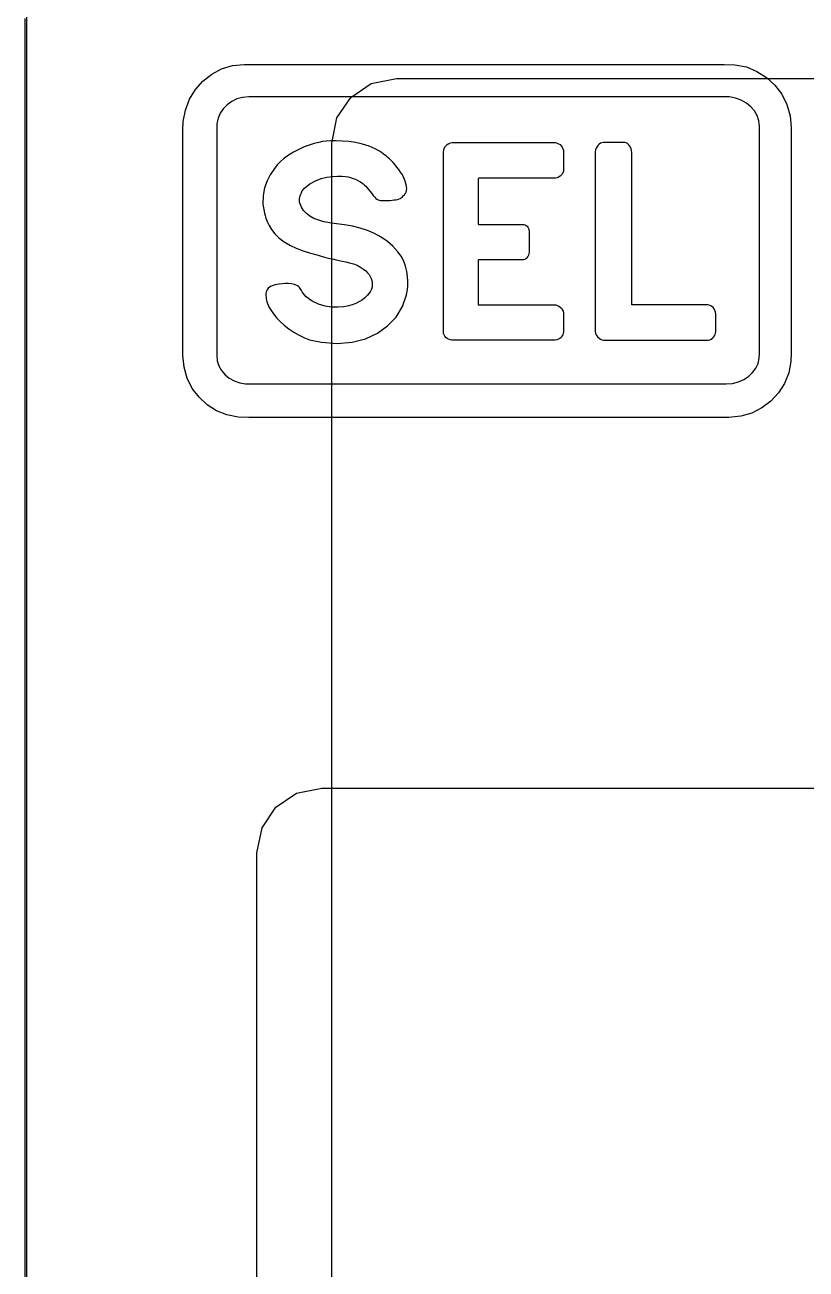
# Model space of a CAD drawing. Extents: x 1 to 47.7, y 0.2 to 35.
# Drawn here: x 5.946 to 6.909, y 12.656 to 14.191 of the extents above; entities that cross this region are included whole.
import ezdxf

# ---------------------------------------------------------------- set-up
doc = ezdxf.new("R2010")
doc.units = 0
doc.header["$MEASUREMENT"] = 0
for name, color, linetype in [('4_1__4U__UP_TO_ONE_IO_BOAR', 7, 'CONTINUOUS'), ('4_2__4U__FRONT_PANEL_W_24_', 7, 'CONTINUOUS'), ('5_1___24__TARGET_LEDS___12', 7, 'CONTINUOUS')]:
    doc.layers.add(name, color=color, linetype=linetype)

msp = doc.modelspace()

# ---------------------------------------------------------------- linework, layer by layer
at = {"layer": '4_1__4U__UP_TO_ONE_IO_BOAR'}
for points in [[(5.948, 14.206), (5.948, 14.1868), (5.948, 14.1667), (5.948, 14.1456), (5.948, 14.1237), (5.948, 14.101), (5.948, 14.0774), (5.948, 14.053), (5.948, 14.0277), (5.948, 14.0018), (5.948, 13.9475), (5.948, 13.8905), (5.948, 13.8307), (5.948, 13.7683), (5.948, 13.7036), (5.948, 13.6367), (5.948, 13.5677), (5.948, 13.4967), (5.948, 13.4241), (5.948, 13.3498), (5.948, 13.2741), (5.948, 13.1971), (5.948, 13.1191), (5.948, 13.04), (5.948, 12.9602), (5.948, 12.7988), (5.948, 12.6361)], [(6.3243, 12.4076), (6.3243, 12.665), (6.3243, 12.9224), (6.3243, 13.1717), (6.3243, 13.2908), (6.3243, 13.4049), (6.3243, 13.5129), (6.3243, 13.6138), (6.3243, 13.7066), (6.3243, 13.7903), (6.3243, 13.8639), (6.3243, 13.9264), (6.3243, 13.9768), (6.3243, 13.9971), (6.3243, 14.014), (6.3243, 14.0274), (6.3243, 14.0371), (6.3243, 14.043), (6.3243, 14.045), (6.3305, 14.0762), (6.3477, 14.1016), (6.3731, 14.1187), (6.4043, 14.125), (6.4063, 14.125), (6.4122, 14.125), (6.4219, 14.125), (6.4353, 14.125), (6.4522, 14.125), (6.4725, 14.125), (6.5228, 14.125), (6.5853, 14.125), (6.659, 14.125), (6.7427, 14.125), (6.8355, 14.125), (6.9364, 14.125)]]:
    msp.add_lwpolyline(points, dxfattribs=at)
at = {"layer": '4_2__4U__FRONT_PANEL_W_24_'}
for points in [[(5.9458, 14.199), (5.9458, 14.1742), (5.9458, 14.1478), (5.9458, 14.1201), (5.9458, 14.0909), (5.9458, 14.0603), (5.9458, 14.0284), (5.9458, 13.9951), (5.9458, 13.9606), (5.9458, 13.9248), (5.9458, 13.8877), (5.9458, 13.8494), (5.9458, 13.81), (5.9458, 13.7694), (5.9458, 13.7277), (5.9458, 13.6849), (5.9458, 13.641), (5.9458, 13.5961), (5.9458, 13.5503), (5.9458, 13.5034), (5.9458, 13.4557), (5.9458, 13.407), (5.9458, 13.3574), (5.9458, 13.307), (5.9458, 13.2558), (5.9458, 13.151), (5.9458, 13.0434), (5.9458, 12.9331), (5.9458, 12.8203), (5.9458, 12.7054), (5.9458, 12.5886)], [(6.232, 12.6412), (6.232, 12.7413), (6.232, 12.8335), (6.232, 12.9166), (6.232, 12.9897), (6.232, 13.0517), (6.232, 13.1017), (6.232, 13.1387), (6.232, 13.152), (6.232, 13.1616), (6.232, 13.1675), (6.232, 13.1695), (6.2383, 13.2006), (6.2555, 13.226), (6.2809, 13.2432), (6.3121, 13.2495), (6.314, 13.2495), (6.3199, 13.2495), (6.3296, 13.2495), (6.3428, 13.2495), (6.3798, 13.2495), (6.4298, 13.2495), (6.4918, 13.2495), (6.5649, 13.2495), (6.648, 13.2495), (6.7402, 13.2495), (6.8404, 13.2495), (6.9476, 13.2495)]]:
    msp.add_lwpolyline(points, dxfattribs=at)
for points in [[(6.2161, 14.1422), (6.239, 14.1422), (6.2998, 14.1422), (6.387, 14.1422), (6.4888, 14.1422), (6.5935, 14.1422), (6.6895, 14.1422), (6.765, 14.1422), (6.8083, 14.1422), (6.8216, 14.1419), (6.8357, 14.1391), (6.8488, 14.1337), (6.8606, 14.1262), (6.8708, 14.1166), (6.8793, 14.1054), (6.8857, 14.0928), (6.8897, 14.079), (6.8911, 14.0644), (6.8911, 14.0537), (6.8911, 14.0251), (6.8911, 13.9841), (6.8911, 13.9362), (6.8911, 13.8869), (6.8911, 13.8418), (6.8911, 13.8063), (6.8911, 13.7859), (6.8907, 13.7758), (6.888, 13.7617), (6.8828, 13.7487), (6.8753, 13.7369), (6.8659, 13.7268), (6.8548, 13.7184), (6.8424, 13.7122), (6.8288, 13.7082), (6.8143, 13.7068), (6.7914, 13.7068), (6.7305, 13.7068), (6.6433, 13.7068), (6.5415, 13.7068), (6.4368, 13.7068), (6.3409, 13.7068), (6.2654, 13.7068), (6.222, 13.7068), (6.2089, 13.7072), (6.1951, 13.7099), (6.1822, 13.715), (6.1707, 13.7224), (6.1606, 13.7316), (6.1523, 13.7426), (6.1461, 13.755), (6.1421, 13.7686), (6.1408, 13.7831), (6.1408, 13.7939), (6.1408, 13.8225), (6.1408, 13.8635), (6.1408, 13.9114), (6.1408, 13.9606), (6.1408, 14.0058), (6.1408, 14.0413), (6.1408, 14.0616), (6.1411, 14.0718), (6.1438, 14.086), (6.1489, 14.0992), (6.1562, 14.1112), (6.1654, 14.1216), (6.1763, 14.1302), (6.1885, 14.1367), (6.2019, 14.1408)], [(6.222, 14.1022), (6.2144, 14.1015), (6.2073, 14.0996), (6.2009, 14.0965), (6.1952, 14.0925), (6.1904, 14.0876), (6.1867, 14.082), (6.1841, 14.076), (6.1827, 14.0695), (6.1825, 14.0634), (6.1825, 14.0428), (6.1825, 14.0071), (6.1825, 13.9617), (6.1825, 13.9122), (6.1825, 13.864), (6.1825, 13.8228), (6.1825, 13.794), (6.1825, 13.7831), (6.1832, 13.7765), (6.1852, 13.7703), (6.1884, 13.7646), (6.1927, 13.7595), (6.1979, 13.7553), (6.204, 13.7519), (6.2108, 13.7495), (6.2181, 13.7483), (6.2279, 13.7481), (6.2706, 13.7481), (6.3449, 13.7481), (6.4394, 13.7481), (6.5425, 13.7481), (6.6427, 13.7481), (6.7286, 13.7481), (6.7885, 13.7481), (6.811, 13.7481), (6.8188, 13.7487), (6.826, 13.7506), (6.8327, 13.7534), (6.8385, 13.7573), (6.8435, 13.762), (6.8474, 13.7674), (6.8502, 13.7733), (6.8516, 13.7798), (6.8518, 13.786), (6.8518, 13.8065), (6.8518, 13.8422), (6.8518, 13.8876), (6.8518, 13.9371), (6.8518, 13.9853), (6.8518, 14.0265), (6.8518, 14.0553), (6.8518, 14.0662), (6.8511, 14.0728), (6.849, 14.0791), (6.8456, 14.0849), (6.8411, 14.0901), (6.8357, 14.0946), (6.8294, 14.0982), (6.8225, 14.1007), (6.815, 14.1021), (6.8052, 14.1022), (6.7625, 14.1022), (6.6882, 14.1022), (6.5937, 14.1022), (6.4906, 14.1022), (6.3903, 14.1022), (6.3045, 14.1022), (6.2446, 14.1022)], [(6.282, 13.8691), (6.2785, 13.8706), (6.2747, 13.8715), (6.2707, 13.872), (6.2668, 13.872), (6.263, 13.8717), (6.2595, 13.8712), (6.2565, 13.8707), (6.2541, 13.8702), (6.252, 13.8696), (6.2486, 13.8682), (6.2461, 13.8663), (6.2445, 13.8641), (6.2436, 13.8617), (6.2432, 13.8593), (6.2431, 13.857), (6.2433, 13.8549), (6.2434, 13.8532), (6.2437, 13.8516), (6.2443, 13.8495), (6.245, 13.8473), (6.2458, 13.8453), (6.2467, 13.8433), (6.2478, 13.8413), (6.249, 13.8394), (6.2503, 13.8375), (6.2518, 13.8356), (6.2536, 13.833), (6.2566, 13.8292), (6.2607, 13.8249), (6.2657, 13.8205), (6.2715, 13.8161), (6.2777, 13.8118), (6.2841, 13.8081), (6.2906, 13.8049), (6.2969, 13.8026), (6.3115, 13.7996), (6.3312, 13.7981), (6.3494, 13.7996), (6.3659, 13.8039), (6.3806, 13.8106), (6.3932, 13.8196), (6.4036, 13.8306), (6.4115, 13.8435), (6.4167, 13.858), (6.4179, 13.8647), (6.4182, 13.8693), (6.4182, 13.8746), (6.4178, 13.8805), (6.4169, 13.8867), (6.4154, 13.8932), (6.4131, 13.8995), (6.41, 13.9056), (6.4058, 13.9112), (6.3998, 13.918), (6.3929, 13.924), (6.3853, 13.9293), (6.3772, 13.9337), (6.3685, 13.9373), (6.3594, 13.9403), (6.3498, 13.9427), (6.34, 13.9445), (6.33, 13.9457), (6.322, 13.9468), (6.3147, 13.9482), (6.3082, 13.95), (6.3023, 13.9523), (6.2973, 13.955), (6.293, 13.9582), (6.2895, 13.9619), (6.287, 13.9661), (6.2853, 13.9703), (6.2847, 13.9725), (6.2844, 13.9746), (6.2844, 13.9765), (6.2848, 13.9783), (6.2853, 13.9801), (6.2861, 13.982), (6.287, 13.9839), (6.288, 13.9861), (6.2907, 13.9897), (6.2971, 13.995), (6.3041, 13.9988), (6.3112, 14.0014), (6.3183, 14.0031), (6.3251, 14.004), (6.3314, 14.0043), (6.3368, 14.0042), (6.3412, 14.004), (6.3445, 14.0036), (6.3476, 14.0027), (6.3506, 14.0017), (6.3535, 14.0005), (6.3563, 13.9992), (6.3588, 13.9978), (6.3612, 13.9964), (6.3632, 13.9949), (6.3649, 13.9934), (6.3664, 13.9919), (6.368, 13.99), (6.3698, 13.9878), (6.3717, 13.9853), (6.3737, 13.9829), (6.3756, 13.9805), (6.3774, 13.9785), (6.3789, 13.9769), (6.3801, 13.9759), (6.3815, 13.9753), (6.383, 13.9748), (6.3845, 13.9745), (6.3861, 13.9743), (6.3878, 13.9742), (6.3897, 13.9742), (6.3917, 13.9742), (6.3939, 13.9744), (6.3964, 13.9745), (6.399, 13.9747), (6.4013, 13.975), (6.4035, 13.9753), (6.4055, 13.9757), (6.4074, 13.9763), (6.409, 13.977), (6.4105, 13.9779), (6.4118, 13.9791), (6.413, 13.9805), (6.4139, 13.9815), (6.4146, 13.9824), (6.4152, 13.9831), (6.4157, 13.9839), (6.416, 13.9846), (6.4163, 13.9853), (6.4166, 13.9862), (6.4167, 13.9872), (6.4168, 13.9892), (6.4161, 13.9939), (6.4149, 13.9982), (6.4133, 14.0022), (6.4114, 14.0059), (6.4093, 14.0093), (6.407, 14.0125), (6.4047, 14.0156), (6.4024, 14.0185), (6.4001, 14.0212), (6.3978, 14.0236), (6.3956, 14.0256), (6.3937, 14.0274), (6.3917, 14.029), (6.3898, 14.0305), (6.3878, 14.0319), (6.3856, 14.0335), (6.3831, 14.0351), (6.378, 14.0381), (6.3703, 14.0415), (6.3621, 14.044), (6.3537, 14.0459), (6.3453, 14.0471), (6.3373, 14.0477), (6.3298, 14.0479), (6.323, 14.0478), (6.3173, 14.0475), (6.313, 14.047), (6.3082, 14.0461), (6.3027, 14.0447), (6.2966, 14.0428), (6.2902, 14.0404), (6.2836, 14.0375), (6.2771, 14.0341), (6.2708, 14.0303), (6.265, 14.0259), (6.2612, 14.0225), (6.2572, 14.0182), (6.2528, 14.0128), (6.2484, 14.0062), (6.2445, 13.9986), (6.2415, 13.9899), (6.2397, 13.9804), (6.2395, 13.9699), (6.2414, 13.9587), (6.2422, 13.9558), (6.2432, 13.9524), (6.2447, 13.9483), (6.247, 13.9436), (6.25, 13.9386), (6.254, 13.9334), (6.2592, 13.9282), (6.2656, 13.9233), (6.2733, 13.9189), (6.2806, 13.9156), (6.2892, 13.9124), (6.2983, 13.9095), (6.3074, 13.9068), (6.3155, 13.9045), (6.322, 13.9028), (6.3263, 13.9018), (6.3275, 13.9016), (6.3267, 13.9018), (6.3297, 13.9011), (6.3333, 13.9003), (6.3373, 13.8996), (6.3418, 13.8987), (6.3464, 13.8976), (6.351, 13.8962), (6.3555, 13.8944), (6.3599, 13.8922), (6.3635, 13.8898), (6.3662, 13.8875), (6.3685, 13.8853), (6.3703, 13.883), (6.3718, 13.8807), (6.3729, 13.8782), (6.3736, 13.8756), (6.3741, 13.8728), (6.3742, 13.8698), (6.3741, 13.8673), (6.3734, 13.865), (6.3721, 13.8625), (6.3703, 13.8599), (6.368, 13.8572), (6.3653, 13.8545), (6.3621, 13.852), (6.3586, 13.8496), (6.3549, 13.8476), (6.3508, 13.8461), (6.3455, 13.8446), (6.3391, 13.8434), (6.3319, 13.8427), (6.3242, 13.8428), (6.3161, 13.8439), (6.308, 13.8463), (6.3002, 13.8502), (6.2929, 13.8557), (6.2905, 13.8583), (6.2891, 13.86), (6.288, 13.8616), (6.287, 13.8632), (6.2861, 13.8646), (6.2853, 13.8659), (6.2844, 13.8671), (6.2833, 13.8682)], [(6.4621, 14.017), (6.4621, 14.017), (6.4621, 14.017), (6.4621, 14.017), (6.4621, 14.017), (6.4621, 14.017), (6.4621, 14.017), (6.4621, 14.017), (6.4621, 14.017), (6.4621, 14.017), (6.4621, 14.0178), (6.4621, 14.0195), (6.4621, 14.0219), (6.4621, 14.0245), (6.4621, 14.0273), (6.4621, 14.0298), (6.4621, 14.0318), (6.4621, 14.0331), (6.4621, 14.0342), (6.4624, 14.0365), (6.4631, 14.0386), (6.464, 14.0405), (6.4653, 14.0422), (6.4668, 14.0436), (6.4686, 14.0447), (6.4706, 14.0455), (6.4728, 14.0458), (6.4753, 14.0459), (6.4841, 14.0459), (6.4991, 14.0459), (6.5183, 14.0459), (6.5393, 14.0459), (6.56, 14.0459), (6.5783, 14.0459), (6.5918, 14.0459), (6.5985, 14.0459), (6.6004, 14.0458), (6.6024, 14.0453), (6.6042, 14.0444), (6.6059, 14.0433), (6.6073, 14.0418), (6.6085, 14.04), (6.6094, 14.0381), (6.61, 14.0359), (6.6103, 14.0335), (6.6103, 14.0327), (6.6103, 14.0308), (6.6103, 14.028), (6.6103, 14.0247), (6.6103, 14.0212), (6.6103, 14.0179), (6.6103, 14.0151), (6.6103, 14.0132), (6.6103, 14.0124), (6.61, 14.0104), (6.6094, 14.0086), (6.6085, 14.0069), (6.6073, 14.0055), (6.6059, 14.0042), (6.6042, 14.0032), (6.6024, 14.0025), (6.6004, 14.0021), (6.5986, 14.002), (6.5936, 14.002), (6.5834, 14.002), (6.5696, 14.002), (6.554, 14.002), (6.5382, 14.002), (6.5238, 14.002), (6.5125, 14.002), (6.5058, 14.002), (6.5048, 14.0015), (6.5048, 13.9978), (6.5048, 13.9912), (6.5048, 13.9826), (6.5048, 13.973), (6.5048, 13.9635), (6.5048, 13.955), (6.5048, 13.9486), (6.5048, 13.9452), (6.5056, 13.9449), (6.5098, 13.9449), (6.5166, 13.9449), (6.5252, 13.9449), (6.5345, 13.9449), (6.5435, 13.9449), (6.5514, 13.9449), (6.5572, 13.9449), (6.5598, 13.9449), (6.5612, 13.9448), (6.5627, 13.9444), (6.564, 13.9436), (6.5652, 13.9427), (6.5662, 13.9414), (6.567, 13.94), (6.5676, 13.9384), (6.5679, 13.9367), (6.568, 13.9348), (6.568, 13.934), (6.568, 13.932), (6.568, 13.9291), (6.568, 13.9257), (6.568, 13.9222), (6.568, 13.9189), (6.568, 13.9161), (6.568, 13.9143), (6.568, 13.9134), (6.5679, 13.9109), (6.5675, 13.9087), (6.5669, 13.9068), (6.566, 13.9051), (6.565, 13.9036), (6.5638, 13.9025), (6.5624, 13.9017), (6.5609, 13.9013), (6.5596, 13.9012), (6.5563, 13.9012), (6.5501, 13.9012), (6.542, 13.9012), (6.5328, 13.9012), (6.5235, 13.9012), (6.5152, 13.9012), (6.5088, 13.9012), (6.5052, 13.9012), (6.5048, 13.9006), (6.5048, 13.8967), (6.5048, 13.89), (6.5048, 13.8815), (6.5048, 13.8721), (6.5048, 13.8629), (6.5048, 13.8548), (6.5048, 13.8488), (6.5048, 13.8458), (6.5066, 13.8456), (6.5142, 13.8456), (6.5262, 13.8456), (6.541, 13.8456), (6.5569, 13.8456), (6.5723, 13.8456), (6.5855, 13.8456), (6.5949, 13.8456), (6.5989, 13.8456), (6.6008, 13.8455), (6.6027, 13.8449), (6.6045, 13.844), (6.6061, 13.8428), (6.6076, 13.8414), (6.6087, 13.8397), (6.6096, 13.8379), (6.6101, 13.8359), (6.6103, 13.834), (6.6103, 13.8331), (6.6103, 13.831), (6.6103, 13.828), (6.6103, 13.8246), (6.6103, 13.821), (6.6103, 13.8176), (6.6103, 13.8149), (6.6103, 13.8132), (6.6102, 13.8123), (6.6099, 13.8104), (6.6093, 13.8086), (6.6083, 13.8069), (6.6071, 13.8054), (6.6056, 13.8041), (6.6039, 13.8031), (6.602, 13.8024), (6.6, 13.802), (6.5979, 13.8019), (6.5898, 13.8019), (6.5752, 13.8019), (6.5564, 13.8019), (6.5354, 13.8019), (6.5146, 13.8019), (6.496, 13.8019), (6.482, 13.8019), (6.4745, 13.8019), (6.4724, 13.802), (6.4702, 13.8024), (6.4682, 13.8032), (6.4665, 13.8042), (6.465, 13.8055), (6.4638, 13.8071), (6.4629, 13.8087), (6.4623, 13.8105), (6.4621, 13.8124), (6.4621, 13.8177), (6.4621, 13.8353), (6.4621, 13.862), (6.4621, 13.8945), (6.4621, 13.9291), (6.4621, 13.9622), (6.4621, 13.9903), (6.4621, 14.0097)], [(6.6493, 13.8128), (6.6495, 13.8108), (6.6502, 13.809), (6.6512, 13.8073), (6.6525, 13.8057), (6.6541, 13.8044), (6.6558, 13.8033), (6.6576, 13.8025), (6.6594, 13.802), (6.6612, 13.8019), (6.6687, 13.8019), (6.6833, 13.8019), (6.7025, 13.8019), (6.7241, 13.8019), (6.7457, 13.8019), (6.765, 13.8019), (6.7795, 13.8019), (6.7871, 13.8019), (6.7888, 13.802), (6.7906, 13.8025), (6.7922, 13.8033), (6.7938, 13.8044), (6.7952, 13.8057), (6.7963, 13.8073), (6.7972, 13.809), (6.7978, 13.8108), (6.798, 13.8128), (6.798, 13.8136), (6.798, 13.8157), (6.798, 13.8187), (6.798, 13.8222), (6.798, 13.8258), (6.798, 13.8292), (6.798, 13.832), (6.798, 13.8337), (6.7979, 13.8347), (6.7976, 13.8368), (6.7969, 13.8388), (6.796, 13.8406), (6.7947, 13.8422), (6.7933, 13.8435), (6.7917, 13.8445), (6.79, 13.8453), (6.7882, 13.8456), (6.786, 13.8456), (6.7786, 13.8456), (6.7666, 13.8456), (6.7517, 13.8456), (6.7357, 13.8456), (6.7202, 13.8456), (6.7071, 13.8456), (6.6979, 13.8456), (6.6945, 13.8456), (6.6945, 13.8525), (6.6945, 13.8709), (6.6945, 13.8974), (6.6945, 13.9284), (6.6945, 13.9607), (6.6945, 13.9906), (6.6945, 14.0147), (6.6945, 14.0297), (6.6945, 14.0336), (6.6942, 14.036), (6.6936, 14.0382), (6.6927, 14.0403), (6.6917, 14.042), (6.6904, 14.0435), (6.689, 14.0447), (6.6875, 14.0455), (6.6859, 14.0459), (6.6849, 14.0459), (6.6828, 14.0459), (6.6794, 14.0459), (6.6752, 14.0459), (6.6707, 14.0459), (6.6664, 14.0459), (6.6627, 14.0459), (6.6601, 14.0459), (6.6592, 14.0459), (6.6575, 14.0457), (6.6559, 14.045), (6.6543, 14.044), (6.6529, 14.0426), (6.6516, 14.0409), (6.6506, 14.0389), (6.6498, 14.0368), (6.6494, 14.0344), (6.6493, 14.032), (6.6493, 14.0201), (6.6493, 13.9973), (6.6493, 13.9672), (6.6493, 13.9334), (6.6493, 13.8996), (6.6493, 13.8695), (6.6493, 13.8467), (6.6493, 13.8349), (6.6493, 13.8337), (6.6493, 13.832), (6.6493, 13.8292), (6.6493, 13.8258), (6.6493, 13.8222), (6.6493, 13.8187), (6.6493, 13.8157), (6.6493, 13.8136)]]:
    msp.add_lwpolyline(points, close=True, dxfattribs=at)
at = {"layer": '5_1___24__TARGET_LEDS___12'}
for points in [[(5.9458, 14.199), (5.9458, 14.1742), (5.9458, 14.1478), (5.9458, 14.1201), (5.9458, 14.0909), (5.9458, 14.0603), (5.9458, 14.0284), (5.9458, 13.9951), (5.9458, 13.9606), (5.9458, 13.9248), (5.9458, 13.8877), (5.9458, 13.8494), (5.9458, 13.81), (5.9458, 13.7694), (5.9458, 13.7277), (5.9458, 13.6849), (5.9458, 13.641), (5.9458, 13.5961), (5.9458, 13.5503), (5.9458, 13.5034), (5.9458, 13.4557), (5.9458, 13.407), (5.9458, 13.3574), (5.9458, 13.307), (5.9458, 13.2558), (5.9458, 13.2038), (5.9458, 13.151), (5.9458, 13.0975), (5.9458, 13.0434), (5.9458, 12.9331), (5.9458, 12.8203), (5.9458, 12.7054), (5.9458, 12.5886)], [(6.232, 12.6412), (6.232, 12.7413), (6.232, 12.8335), (6.232, 12.9166), (6.232, 12.9897), (6.232, 13.0517), (6.232, 13.1017), (6.232, 13.1387), (6.232, 13.152), (6.232, 13.1616), (6.232, 13.1675), (6.232, 13.1695), (6.2383, 13.2006), (6.2555, 13.226), (6.2809, 13.2432), (6.3121, 13.2495), (6.314, 13.2495), (6.3199, 13.2495), (6.3296, 13.2495), (6.3428, 13.2495), (6.3798, 13.2495), (6.4298, 13.2495), (6.4918, 13.2495), (6.5649, 13.2495), (6.648, 13.2495), (6.7402, 13.2495), (6.8404, 13.2495), (6.9476, 13.2495)]]:
    msp.add_lwpolyline(points, dxfattribs=at)
for points in [[(6.2161, 14.1422), (6.239, 14.1422), (6.2998, 14.1422), (6.387, 14.1422), (6.4888, 14.1422), (6.5935, 14.1422), (6.6895, 14.1422), (6.765, 14.1422), (6.8083, 14.1422), (6.8216, 14.1419), (6.8357, 14.1391), (6.8488, 14.1337), (6.8606, 14.1262), (6.8708, 14.1166), (6.8793, 14.1054), (6.8857, 14.0928), (6.8897, 14.079), (6.8911, 14.0644), (6.8911, 14.0537), (6.8911, 14.0251), (6.8911, 13.9841), (6.8911, 13.9362), (6.8911, 13.8869), (6.8911, 13.8418), (6.8911, 13.8063), (6.8911, 13.7859), (6.8907, 13.7758), (6.888, 13.7617), (6.8828, 13.7487), (6.8753, 13.7369), (6.8659, 13.7268), (6.8548, 13.7184), (6.8424, 13.7122), (6.8288, 13.7082), (6.8143, 13.7068), (6.7914, 13.7068), (6.7305, 13.7068), (6.6433, 13.7068), (6.5415, 13.7068), (6.4368, 13.7068), (6.3409, 13.7068), (6.2654, 13.7068), (6.222, 13.7068), (6.2089, 13.7072), (6.1951, 13.7099), (6.1822, 13.715), (6.1707, 13.7224), (6.1606, 13.7316), (6.1523, 13.7426), (6.1461, 13.755), (6.1421, 13.7686), (6.1408, 13.7831), (6.1408, 13.7939), (6.1408, 13.8225), (6.1408, 13.8635), (6.1408, 13.9114), (6.1408, 13.9606), (6.1408, 14.0058), (6.1408, 14.0413), (6.1408, 14.0616), (6.1411, 14.0718), (6.1438, 14.086), (6.1489, 14.0992), (6.1562, 14.1112), (6.1654, 14.1216), (6.1763, 14.1302), (6.1885, 14.1367), (6.2019, 14.1408)], [(6.222, 14.1022), (6.2144, 14.1015), (6.2073, 14.0996), (6.2009, 14.0965), (6.1952, 14.0925), (6.1904, 14.0876), (6.1867, 14.082), (6.1841, 14.076), (6.1827, 14.0695), (6.1825, 14.0634), (6.1825, 14.0428), (6.1825, 14.0071), (6.1825, 13.9617), (6.1825, 13.9122), (6.1825, 13.864), (6.1825, 13.8228), (6.1825, 13.794), (6.1825, 13.7831), (6.1832, 13.7765), (6.1852, 13.7703), (6.1884, 13.7646), (6.1927, 13.7595), (6.1979, 13.7553), (6.204, 13.7519), (6.2108, 13.7495), (6.2181, 13.7483), (6.2279, 13.7481), (6.2706, 13.7481), (6.3449, 13.7481), (6.4394, 13.7481), (6.5425, 13.7481), (6.6427, 13.7481), (6.7286, 13.7481), (6.7885, 13.7481), (6.811, 13.7481), (6.8188, 13.7487), (6.826, 13.7506), (6.8327, 13.7534), (6.8385, 13.7573), (6.8435, 13.762), (6.8474, 13.7674), (6.8502, 13.7733), (6.8516, 13.7798), (6.8518, 13.786), (6.8518, 13.8065), (6.8518, 13.8422), (6.8518, 13.8876), (6.8518, 13.9371), (6.8518, 13.9853), (6.8518, 14.0265), (6.8518, 14.0553), (6.8518, 14.0662), (6.8511, 14.0728), (6.849, 14.0791), (6.8456, 14.0849), (6.8411, 14.0901), (6.8357, 14.0946), (6.8294, 14.0982), (6.8225, 14.1007), (6.815, 14.1021), (6.8052, 14.1022), (6.7625, 14.1022), (6.6882, 14.1022), (6.5937, 14.1022), (6.4906, 14.1022), (6.3903, 14.1022), (6.3045, 14.1022), (6.2446, 14.1022)], [(6.282, 13.8691), (6.2785, 13.8706), (6.2747, 13.8715), (6.2707, 13.872), (6.2668, 13.872), (6.263, 13.8717), (6.2595, 13.8712), (6.2565, 13.8707), (6.2541, 13.8702), (6.252, 13.8696), (6.2486, 13.8682), (6.2461, 13.8663), (6.2445, 13.8641), (6.2436, 13.8617), (6.2432, 13.8593), (6.2431, 13.857), (6.2433, 13.8549), (6.2434, 13.8532), (6.2437, 13.8516), (6.2443, 13.8495), (6.245, 13.8473), (6.2458, 13.8453), (6.2467, 13.8433), (6.2478, 13.8413), (6.249, 13.8394), (6.2503, 13.8375), (6.2518, 13.8356), (6.2536, 13.833), (6.2566, 13.8292), (6.2607, 13.8249), (6.2657, 13.8205), (6.2715, 13.8161), (6.2777, 13.8118), (6.2841, 13.8081), (6.2906, 13.8049), (6.2969, 13.8026), (6.3115, 13.7996), (6.3312, 13.7981), (6.3494, 13.7996), (6.3659, 13.8039), (6.3806, 13.8106), (6.3932, 13.8196), (6.4036, 13.8306), (6.4115, 13.8435), (6.4167, 13.858), (6.4179, 13.8647), (6.4182, 13.8693), (6.4182, 13.8746), (6.4178, 13.8805), (6.4169, 13.8867), (6.4154, 13.8932), (6.4131, 13.8995), (6.41, 13.9056), (6.4058, 13.9112), (6.3998, 13.918), (6.3929, 13.924), (6.3853, 13.9293), (6.3772, 13.9337), (6.3685, 13.9373), (6.3594, 13.9403), (6.3498, 13.9427), (6.34, 13.9445), (6.33, 13.9457), (6.322, 13.9468), (6.3147, 13.9482), (6.3082, 13.95), (6.3023, 13.9523), (6.2973, 13.955), (6.293, 13.9582), (6.2895, 13.9619), (6.287, 13.9661), (6.2853, 13.9703), (6.2847, 13.9725), (6.2844, 13.9746), (6.2844, 13.9765), (6.2848, 13.9783), (6.2853, 13.9801), (6.2861, 13.982), (6.287, 13.9839), (6.288, 13.9861), (6.2907, 13.9897), (6.2971, 13.995), (6.3041, 13.9988), (6.3112, 14.0014), (6.3183, 14.0031), (6.3251, 14.004), (6.3314, 14.0043), (6.3368, 14.0042), (6.3412, 14.004), (6.3445, 14.0036), (6.3476, 14.0027), (6.3506, 14.0017), (6.3535, 14.0005), (6.3563, 13.9992), (6.3588, 13.9978), (6.3612, 13.9964), (6.3632, 13.9949), (6.3649, 13.9934), (6.3664, 13.9919), (6.368, 13.99), (6.3698, 13.9878), (6.3717, 13.9853), (6.3737, 13.9829), (6.3756, 13.9805), (6.3774, 13.9785), (6.3789, 13.9769), (6.3801, 13.9759), (6.3815, 13.9753), (6.383, 13.9748), (6.3845, 13.9745), (6.3861, 13.9743), (6.3878, 13.9742), (6.3897, 13.9742), (6.3917, 13.9742), (6.3939, 13.9744), (6.3964, 13.9745), (6.399, 13.9747), (6.4013, 13.975), (6.4035, 13.9753), (6.4055, 13.9757), (6.4074, 13.9763), (6.409, 13.977), (6.4105, 13.9779), (6.4118, 13.9791), (6.413, 13.9805), (6.4139, 13.9815), (6.4146, 13.9824), (6.4152, 13.9831), (6.4157, 13.9839), (6.416, 13.9846), (6.4163, 13.9853), (6.4166, 13.9862), (6.4167, 13.9872), (6.4168, 13.9892), (6.4161, 13.9939), (6.4149, 13.9982), (6.4133, 14.0022), (6.4114, 14.0059), (6.4093, 14.0093), (6.407, 14.0125), (6.4047, 14.0156), (6.4024, 14.0185), (6.4001, 14.0212), (6.3978, 14.0236), (6.3956, 14.0256), (6.3937, 14.0274), (6.3917, 14.029), (6.3898, 14.0305), (6.3878, 14.0319), (6.3856, 14.0335), (6.3831, 14.0351), (6.378, 14.0381), (6.3703, 14.0415), (6.3621, 14.044), (6.3537, 14.0459), (6.3453, 14.0471), (6.3373, 14.0477), (6.3298, 14.0479), (6.323, 14.0478), (6.3173, 14.0475), (6.313, 14.047), (6.3082, 14.0461), (6.3027, 14.0447), (6.2966, 14.0428), (6.2902, 14.0404), (6.2836, 14.0375), (6.2771, 14.0341), (6.2708, 14.0303), (6.265, 14.0259), (6.2612, 14.0225), (6.2572, 14.0182), (6.2528, 14.0128), (6.2484, 14.0062), (6.2445, 13.9986), (6.2415, 13.9899), (6.2397, 13.9804), (6.2395, 13.9699), (6.2414, 13.9587), (6.2422, 13.9558), (6.2432, 13.9524), (6.2447, 13.9483), (6.247, 13.9436), (6.25, 13.9386), (6.254, 13.9334), (6.2592, 13.9282), (6.2656, 13.9233), (6.2733, 13.9189), (6.2806, 13.9156), (6.2892, 13.9124), (6.2983, 13.9095), (6.3074, 13.9068), (6.3155, 13.9045), (6.322, 13.9028), (6.3263, 13.9018), (6.3275, 13.9016), (6.3267, 13.9018), (6.3297, 13.9011), (6.3333, 13.9003), (6.3373, 13.8996), (6.3418, 13.8987), (6.3464, 13.8976), (6.351, 13.8962), (6.3555, 13.8944), (6.3599, 13.8922), (6.3635, 13.8898), (6.3662, 13.8875), (6.3685, 13.8853), (6.3703, 13.883), (6.3718, 13.8807), (6.3729, 13.8782), (6.3736, 13.8756), (6.3741, 13.8728), (6.3742, 13.8698), (6.3741, 13.8673), (6.3734, 13.865), (6.3721, 13.8625), (6.3703, 13.8599), (6.368, 13.8572), (6.3653, 13.8545), (6.3621, 13.852), (6.3586, 13.8496), (6.3549, 13.8476), (6.3508, 13.8461), (6.3455, 13.8446), (6.3391, 13.8434), (6.3319, 13.8427), (6.3242, 13.8428), (6.3161, 13.8439), (6.308, 13.8463), (6.3002, 13.8502), (6.2929, 13.8557), (6.2905, 13.8583), (6.2891, 13.86), (6.288, 13.8616), (6.287, 13.8632), (6.2861, 13.8646), (6.2853, 13.8659), (6.2844, 13.8671), (6.2833, 13.8682)], [(6.4621, 14.017), (6.4621, 14.017), (6.4621, 14.017), (6.4621, 14.017), (6.4621, 14.017), (6.4621, 14.017), (6.4621, 14.017), (6.4621, 14.017), (6.4621, 14.017), (6.4621, 14.017), (6.4621, 14.0178), (6.4621, 14.0195), (6.4621, 14.0219), (6.4621, 14.0245), (6.4621, 14.0273), (6.4621, 14.0298), (6.4621, 14.0318), (6.4621, 14.0331), (6.4621, 14.0342), (6.4624, 14.0365), (6.4631, 14.0386), (6.464, 14.0405), (6.4653, 14.0422), (6.4668, 14.0436), (6.4686, 14.0447), (6.4706, 14.0455), (6.4728, 14.0458), (6.4753, 14.0459), (6.4841, 14.0459), (6.4991, 14.0459), (6.5183, 14.0459), (6.5393, 14.0459), (6.56, 14.0459), (6.5783, 14.0459), (6.5918, 14.0459), (6.5985, 14.0459), (6.6004, 14.0458), (6.6024, 14.0453), (6.6042, 14.0444), (6.6059, 14.0433), (6.6073, 14.0418), (6.6085, 14.04), (6.6094, 14.0381), (6.61, 14.0359), (6.6103, 14.0335), (6.6103, 14.0327), (6.6103, 14.0308), (6.6103, 14.028), (6.6103, 14.0247), (6.6103, 14.0212), (6.6103, 14.0179), (6.6103, 14.0151), (6.6103, 14.0132), (6.6103, 14.0124), (6.61, 14.0104), (6.6094, 14.0086), (6.6085, 14.0069), (6.6073, 14.0055), (6.6059, 14.0042), (6.6042, 14.0032), (6.6024, 14.0025), (6.6004, 14.0021), (6.5986, 14.002), (6.5936, 14.002), (6.5834, 14.002), (6.5696, 14.002), (6.554, 14.002), (6.5382, 14.002), (6.5238, 14.002), (6.5125, 14.002), (6.5058, 14.002), (6.5048, 14.0015), (6.5048, 13.9978), (6.5048, 13.9912), (6.5048, 13.9826), (6.5048, 13.973), (6.5048, 13.9635), (6.5048, 13.955), (6.5048, 13.9486), (6.5048, 13.9452), (6.5056, 13.9449), (6.5098, 13.9449), (6.5166, 13.9449), (6.5252, 13.9449), (6.5345, 13.9449), (6.5435, 13.9449), (6.5514, 13.9449), (6.5572, 13.9449), (6.5598, 13.9449), (6.5612, 13.9448), (6.5627, 13.9444), (6.564, 13.9436), (6.5652, 13.9427), (6.5662, 13.9414), (6.567, 13.94), (6.5676, 13.9384), (6.5679, 13.9367), (6.568, 13.9348), (6.568, 13.934), (6.568, 13.932), (6.568, 13.9291), (6.568, 13.9257), (6.568, 13.9222), (6.568, 13.9189), (6.568, 13.9161), (6.568, 13.9143), (6.568, 13.9134), (6.5679, 13.9109), (6.5675, 13.9087), (6.5669, 13.9068), (6.566, 13.9051), (6.565, 13.9036), (6.5638, 13.9025), (6.5624, 13.9017), (6.5609, 13.9013), (6.5596, 13.9012), (6.5563, 13.9012), (6.5501, 13.9012), (6.542, 13.9012), (6.5328, 13.9012), (6.5235, 13.9012), (6.5152, 13.9012), (6.5088, 13.9012), (6.5052, 13.9012), (6.5048, 13.9006), (6.5048, 13.8967), (6.5048, 13.89), (6.5048, 13.8815), (6.5048, 13.8721), (6.5048, 13.8629), (6.5048, 13.8548), (6.5048, 13.8488), (6.5048, 13.8458), (6.5066, 13.8456), (6.5142, 13.8456), (6.5262, 13.8456), (6.541, 13.8456), (6.5569, 13.8456), (6.5723, 13.8456), (6.5855, 13.8456), (6.5949, 13.8456), (6.5989, 13.8456), (6.6008, 13.8455), (6.6027, 13.8449), (6.6045, 13.844), (6.6061, 13.8428), (6.6076, 13.8414), (6.6087, 13.8397), (6.6096, 13.8379), (6.6101, 13.8359), (6.6103, 13.834), (6.6103, 13.8331), (6.6103, 13.831), (6.6103, 13.828), (6.6103, 13.8246), (6.6103, 13.821), (6.6103, 13.8176), (6.6103, 13.8149), (6.6103, 13.8132), (6.6102, 13.8123), (6.6099, 13.8104), (6.6093, 13.8086), (6.6083, 13.8069), (6.6071, 13.8054), (6.6056, 13.8041), (6.6039, 13.8031), (6.602, 13.8024), (6.6, 13.802), (6.5979, 13.8019), (6.5898, 13.8019), (6.5752, 13.8019), (6.5564, 13.8019), (6.5354, 13.8019), (6.5146, 13.8019), (6.496, 13.8019), (6.482, 13.8019), (6.4745, 13.8019), (6.4724, 13.802), (6.4702, 13.8024), (6.4682, 13.8032), (6.4665, 13.8042), (6.465, 13.8055), (6.4638, 13.8071), (6.4629, 13.8087), (6.4623, 13.8105), (6.4621, 13.8124), (6.4621, 13.8177), (6.4621, 13.8353), (6.4621, 13.862), (6.4621, 13.8945), (6.4621, 13.9291), (6.4621, 13.9622), (6.4621, 13.9903), (6.4621, 14.0097)], [(6.6493, 13.8128), (6.6495, 13.8108), (6.6502, 13.809), (6.6512, 13.8073), (6.6525, 13.8057), (6.6541, 13.8044), (6.6558, 13.8033), (6.6576, 13.8025), (6.6594, 13.802), (6.6612, 13.8019), (6.6687, 13.8019), (6.6833, 13.8019), (6.7025, 13.8019), (6.7241, 13.8019), (6.7457, 13.8019), (6.765, 13.8019), (6.7795, 13.8019), (6.7871, 13.8019), (6.7888, 13.802), (6.7906, 13.8025), (6.7922, 13.8033), (6.7938, 13.8044), (6.7952, 13.8057), (6.7963, 13.8073), (6.7972, 13.809), (6.7978, 13.8108), (6.798, 13.8128), (6.798, 13.8136), (6.798, 13.8157), (6.798, 13.8187), (6.798, 13.8222), (6.798, 13.8258), (6.798, 13.8292), (6.798, 13.832), (6.798, 13.8337), (6.7979, 13.8347), (6.7976, 13.8368), (6.7969, 13.8388), (6.796, 13.8406), (6.7947, 13.8422), (6.7933, 13.8435), (6.7917, 13.8445), (6.79, 13.8453), (6.7882, 13.8456), (6.786, 13.8456), (6.7786, 13.8456), (6.7666, 13.8456), (6.7517, 13.8456), (6.7357, 13.8456), (6.7202, 13.8456), (6.7071, 13.8456), (6.6979, 13.8456), (6.6945, 13.8456), (6.6945, 13.8525), (6.6945, 13.8709), (6.6945, 13.8974), (6.6945, 13.9284), (6.6945, 13.9607), (6.6945, 13.9906), (6.6945, 14.0147), (6.6945, 14.0297), (6.6945, 14.0336), (6.6942, 14.036), (6.6936, 14.0382), (6.6927, 14.0403), (6.6917, 14.042), (6.6904, 14.0435), (6.689, 14.0447), (6.6875, 14.0455), (6.6859, 14.0459), (6.6849, 14.0459), (6.6828, 14.0459), (6.6794, 14.0459), (6.6752, 14.0459), (6.6707, 14.0459), (6.6664, 14.0459), (6.6627, 14.0459), (6.6601, 14.0459), (6.6592, 14.0459), (6.6575, 14.0457), (6.6559, 14.045), (6.6543, 14.044), (6.6529, 14.0426), (6.6516, 14.0409), (6.6506, 14.0389), (6.6498, 14.0368), (6.6494, 14.0344), (6.6493, 14.032), (6.6493, 14.0201), (6.6493, 13.9973), (6.6493, 13.9672), (6.6493, 13.9334), (6.6493, 13.8996), (6.6493, 13.8695), (6.6493, 13.8467), (6.6493, 13.8349), (6.6493, 13.8337), (6.6493, 13.832), (6.6493, 13.8292), (6.6493, 13.8258), (6.6493, 13.8222), (6.6493, 13.8187), (6.6493, 13.8157), (6.6493, 13.8136)]]:
    msp.add_lwpolyline(points, close=True, dxfattribs=at)

doc.saveas('drawing.dxf')
